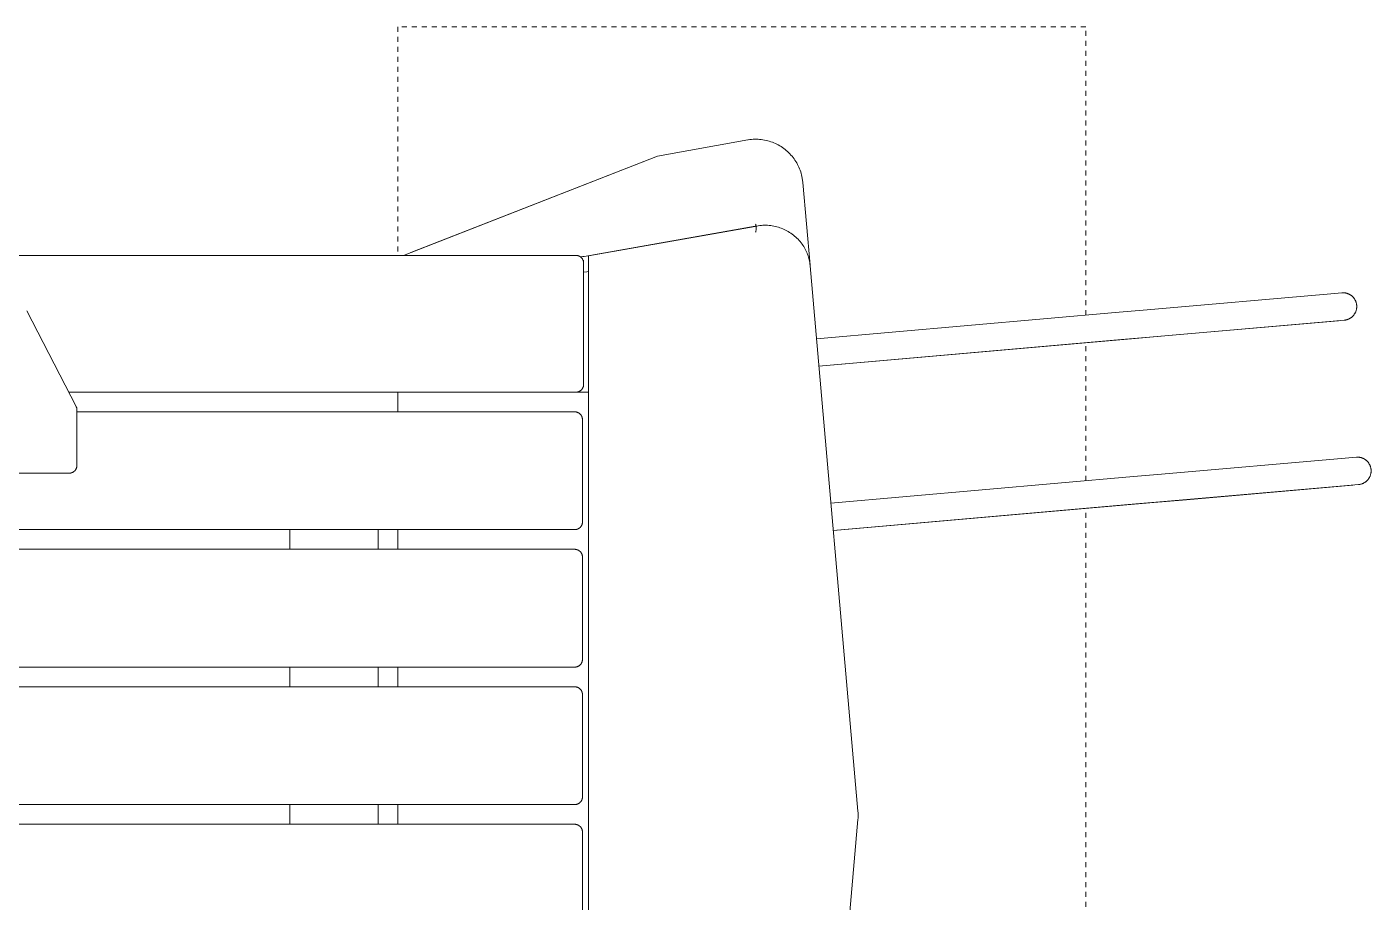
# Model space of a CAD drawing. Header units: inches. Extents: x -10 to 196, y -3 to 133.
# Drawn here: x 97.85 to 124.78, y 59.04 to 76.58 of the extents above; entities that cross this region are included whole.
import ezdxf

# ---------------------------------------------------------------- set-up
doc = ezdxf.new("R2010")
doc.units = ezdxf.units.IN
doc.linetypes.add('HIDDEN', pattern=[1.905, 1.27, -0.635])
doc.layers.add('ZANO_R', color=7, linetype='Continuous', lineweight=0)
doc.layers.add('ZANO_R_przerywana', color=250, linetype='HIDDEN', lineweight=0)

msp = doc.modelspace()

# ---------------------------------------------------------------- linework, layer by layer
at = {"layer": 'ZANO_R'}
for p, q in [((112.2917, 74.31571), (110.48649, 73.99176)), ((112.2917, 74.31571), (110.48649, 73.99176)), ((112.30378, 74.3177), (112.2917, 74.31571)), ((112.30378, 74.3177), (112.2917, 74.31571)), ((112.33612, 74.32225), (112.30378, 74.3177)), ((112.33612, 74.32225), (112.30378, 74.3177)), ((112.36859, 74.32568), (112.33612, 74.32225)), ((112.36859, 74.32568), (112.33612, 74.32225)), ((112.40117, 74.32799), (112.36859, 74.32568)), ((112.40117, 74.32799), (112.36859, 74.32568)), ((112.43381, 74.32918), (112.40117, 74.32799)), ((112.43381, 74.32918), (112.40117, 74.32799)), ((112.46646, 74.32925), (112.43381, 74.32918)), ((112.46646, 74.32925), (112.43381, 74.32918)), ((112.49911, 74.3282), (112.46646, 74.32925)), ((112.49911, 74.3282), (112.46646, 74.32925)), ((112.53169, 74.32602), (112.49911, 74.3282)), ((112.53169, 74.32602), (112.49911, 74.3282)), ((112.56418, 74.32272), (112.53169, 74.32602)), ((112.56418, 74.32272), (112.53169, 74.32602)), ((112.59654, 74.31831), (112.56418, 74.32272)), ((112.59654, 74.31831), (112.56418, 74.32272)), ((112.62873, 74.31278), (112.59654, 74.31831)), ((112.62873, 74.31278), (112.59654, 74.31831)), ((112.66071, 74.30616), (112.62873, 74.31278)), ((112.66071, 74.30616), (112.62873, 74.31278)), ((112.69244, 74.29843), (112.66071, 74.30616)), ((112.69244, 74.29843), (112.66071, 74.30616)), ((112.72389, 74.28962), (112.69244, 74.29843)), ((112.72389, 74.28962), (112.69244, 74.29843)), ((112.75501, 74.27973), (112.72389, 74.28962)), ((112.75501, 74.27973), (112.72389, 74.28962)), ((112.78578, 74.26878), (112.75501, 74.27973)), ((112.78578, 74.26878), (112.75501, 74.27973)), ((112.81615, 74.25677), (112.78578, 74.26878)), ((112.81615, 74.25677), (112.78578, 74.26878)), ((112.84609, 74.24373), (112.81615, 74.25677)), ((112.84609, 74.24373), (112.81615, 74.25677)), ((112.87557, 74.22967), (112.84609, 74.24373)), ((112.87557, 74.22967), (112.84609, 74.24373)), ((112.90454, 74.21459), (112.87557, 74.22967)), ((112.90454, 74.21459), (112.87557, 74.22967)), ((112.93298, 74.19854), (112.90454, 74.21459)), ((112.93298, 74.19854), (112.90454, 74.21459)), ((112.96085, 74.18151), (112.93298, 74.19854)), ((112.96085, 74.18151), (112.93298, 74.19854)), ((112.98811, 74.16353), (112.96085, 74.18151)), ((112.98811, 74.16353), (112.96085, 74.18151)), ((113.01474, 74.14463), (112.98811, 74.16353)), ((113.01474, 74.14463), (112.98811, 74.16353)), ((113.04071, 74.12482), (113.01474, 74.14463)), ((113.04071, 74.12482), (113.01474, 74.14463)), ((113.06598, 74.10413), (113.04071, 74.12482)), ((113.06598, 74.10413), (113.04071, 74.12482)), ((113.09052, 74.08258), (113.06598, 74.10413)), ((113.09052, 74.08258), (113.06598, 74.10413)), ((113.1143, 74.06021), (113.09052, 74.08258)), ((113.1143, 74.06021), (113.09052, 74.08258)), ((110.48649, 73.99176), (105.39282, 72.00209)), ((110.48649, 73.99176), (105.54402, 72.06115)), ((113.13731, 74.03702), (113.1143, 74.06021)), ((113.13731, 74.03702), (113.1143, 74.06021)), ((113.1595, 74.01306), (113.13731, 74.03702)), ((113.1595, 74.01306), (113.13731, 74.03702)), ((113.18085, 73.98835), (113.1595, 74.01306)), ((113.18085, 73.98835), (113.1595, 74.01306)), ((113.20134, 73.96292), (113.18085, 73.98835)), ((113.20134, 73.96292), (113.18085, 73.98835)), ((113.22094, 73.9368), (113.20134, 73.96292)), ((113.22094, 73.9368), (113.20134, 73.96292)), ((113.23964, 73.91002), (113.22094, 73.9368)), ((113.23964, 73.91002), (113.22094, 73.9368)), ((113.2574, 73.88261), (113.23964, 73.91002)), ((113.2574, 73.88261), (113.23964, 73.91002)), ((113.27421, 73.85461), (113.2574, 73.88261)), ((113.27421, 73.85461), (113.2574, 73.88261)), ((113.29004, 73.82605), (113.27421, 73.85461)), ((113.29004, 73.82605), (113.27421, 73.85461)), ((113.30488, 73.79696), (113.29004, 73.82605)), ((113.30488, 73.79696), (113.29004, 73.82605)), ((113.31872, 73.76737), (113.30488, 73.79696)), ((113.31872, 73.76737), (113.30488, 73.79696)), ((113.33152, 73.73733), (113.31872, 73.76737)), ((113.33152, 73.73733), (113.31872, 73.76737)), ((113.34329, 73.70687), (113.33152, 73.73733)), ((113.34329, 73.70687), (113.33152, 73.73733)), ((113.354, 73.67601), (113.34329, 73.70687)), ((113.354, 73.67601), (113.34329, 73.70687)), ((113.36364, 73.64481), (113.354, 73.67601)), ((113.36364, 73.64481), (113.354, 73.67601)), ((113.37221, 73.6133), (113.36364, 73.64481)), ((113.37221, 73.6133), (113.36364, 73.64481)), ((113.37968, 73.5815), (113.37221, 73.6133)), ((113.37968, 73.5815), (113.37221, 73.6133)), ((113.38606, 73.54947), (113.37968, 73.5815)), ((113.38606, 73.54947), (113.37968, 73.5815)), ((113.38606, 73.54947), (113.39738, 73.46457)), ((113.38606, 73.54947), (113.39738, 73.46457)), ((113.54257, 71.8051), (113.39738, 73.46457)), ((113.54257, 71.8051), (113.39738, 73.46457)), ((109.01422, 71.9808), (112.44321, 72.5839)), ((112.44321, 72.5839), (109.01422, 71.9808)), ((112.44325, 72.58351), (109.09963, 71.99245)), ((112.44325, 72.58351), (109.09963, 71.99245)), ((112.44321, 72.5839), (112.4738, 72.59011)), ((112.44321, 72.5839), (112.4738, 72.59011)), ((112.45052, 72.62622), (112.45312, 72.61706)), ((112.45312, 72.47593), (112.45052, 72.46678)), ((112.45312, 72.61706), (112.45539, 72.60782)), ((112.45539, 72.48517), (112.45312, 72.47593)), ((112.45539, 72.60782), (112.45735, 72.59851)), ((112.45735, 72.49448), (112.45539, 72.48517)), ((112.45735, 72.59851), (112.45898, 72.58914)), ((112.45898, 72.50385), (112.45735, 72.49448)), ((112.45898, 72.58914), (112.46029, 72.57972)), ((112.46029, 72.51327), (112.45898, 72.50385)), ((112.46029, 72.57972), (112.46128, 72.57025)), ((112.46128, 72.52274), (112.46029, 72.51327)), ((112.46128, 72.57025), (112.46193, 72.56076)), ((112.46193, 72.53223), (112.46128, 72.52274)), ((112.46193, 72.56076), (112.46226, 72.55125)), ((112.46226, 72.54174), (112.46193, 72.53223)), ((112.46226, 72.55125), (112.46226, 72.54174)), ((112.4738, 72.59011), (112.50457, 72.59528)), ((112.4738, 72.59011), (112.50457, 72.59528)), ((112.50457, 72.59528), (112.53551, 72.59939)), ((112.50457, 72.59528), (112.53551, 72.59939)), ((112.53551, 72.59939), (112.56656, 72.60245)), ((112.53551, 72.59939), (112.56656, 72.60245)), ((112.56656, 72.60245), (112.5977, 72.60445)), ((112.56656, 72.60245), (112.5977, 72.60445)), ((112.5977, 72.60445), (112.6289, 72.60538)), ((112.5977, 72.60445), (112.6289, 72.60538)), ((112.6289, 72.60538), (112.6601, 72.60525)), ((112.6289, 72.60538), (112.6601, 72.60525)), ((112.6601, 72.60525), (112.69129, 72.60406)), ((112.6601, 72.60525), (112.69129, 72.60406)), ((112.69129, 72.60406), (112.72241, 72.60181)), ((112.69129, 72.60406), (112.72241, 72.60181)), ((112.72241, 72.60181), (112.75344, 72.59849)), ((112.72241, 72.60181), (112.75344, 72.59849)), ((112.75344, 72.59849), (112.78434, 72.59412)), ((112.75344, 72.59849), (112.78434, 72.59412)), ((112.78434, 72.59412), (112.81507, 72.5887)), ((112.78434, 72.59412), (112.81507, 72.5887)), ((112.81507, 72.5887), (112.8456, 72.58224)), ((112.81507, 72.5887), (112.8456, 72.58224)), ((112.8456, 72.58224), (112.8759, 72.57474)), ((112.8456, 72.58224), (112.8759, 72.57474)), ((112.8759, 72.57474), (112.90591, 72.56621)), ((112.8759, 72.57474), (112.90591, 72.56621)), ((112.90591, 72.56621), (112.93562, 72.55666)), ((112.90591, 72.56621), (112.93562, 72.55666)), ((112.93562, 72.55666), (112.96499, 72.54611)), ((112.93562, 72.55666), (112.96499, 72.54611)), ((112.96499, 72.54611), (112.99398, 72.53456)), ((112.96499, 72.54611), (112.99398, 72.53456)), ((112.99398, 72.53456), (113.02256, 72.52203)), ((112.99398, 72.53456), (113.02256, 72.52203)), ((113.02256, 72.52203), (113.0507, 72.50853)), ((113.02256, 72.52203), (113.0507, 72.50853)), ((113.0507, 72.50853), (113.07836, 72.49408)), ((113.0507, 72.50853), (113.07836, 72.49408)), ((113.07836, 72.49408), (113.10551, 72.4787)), ((113.07836, 72.49408), (113.10551, 72.4787)), ((113.10551, 72.4787), (113.13212, 72.4624)), ((113.10551, 72.4787), (113.13212, 72.4624)), ((113.13212, 72.4624), (113.15817, 72.4452)), ((113.13212, 72.4624), (113.15817, 72.4452)), ((113.15817, 72.4452), (113.18361, 72.42713)), ((113.15817, 72.4452), (113.18361, 72.42713)), ((113.18361, 72.42713), (113.20841, 72.4082)), ((113.18361, 72.42713), (113.20841, 72.4082)), ((113.20841, 72.4082), (113.23256, 72.38843)), ((113.20841, 72.4082), (113.23256, 72.38843)), ((113.23256, 72.38843), (113.25603, 72.36786)), ((113.23256, 72.38843), (113.25603, 72.36786)), ((113.25603, 72.36786), (113.27877, 72.34649)), ((113.25603, 72.36786), (113.27877, 72.34649)), ((113.27877, 72.34649), (113.30078, 72.32437)), ((113.27877, 72.34649), (113.30078, 72.32437)), ((113.30078, 72.32437), (113.32202, 72.3015)), ((113.30078, 72.32437), (113.32202, 72.3015)), ((113.32202, 72.3015), (113.34246, 72.27793)), ((113.32202, 72.3015), (113.34246, 72.27793)), ((113.34246, 72.27793), (113.3621, 72.25367)), ((113.34246, 72.27793), (113.3621, 72.25367)), ((113.3621, 72.25367), (113.38089, 72.22876)), ((113.3621, 72.25367), (113.38089, 72.22876)), ((113.38089, 72.22876), (113.39882, 72.20322)), ((113.38089, 72.22876), (113.39882, 72.20322)), ((113.39882, 72.20322), (113.41588, 72.17708)), ((113.39882, 72.20322), (113.41588, 72.17708)), ((10.78289, 72.00209), (108.84714, 72.00209)), ((108.85251, 72.002), (108.84714, 72.00209)), ((108.85788, 72.00172), (108.85251, 72.002)), ((108.86324, 72.00126), (108.85788, 72.00172)), ((108.86858, 72.00062), (108.86324, 72.00126)), ((108.87389, 71.9998), (108.86858, 72.00062)), ((108.87918, 71.99879), (108.87389, 71.9998)), ((108.88442, 71.99761), (108.87918, 71.99879)), ((108.88963, 71.99625), (108.88442, 71.99761)), ((108.89478, 71.99471), (108.88963, 71.99625)), ((108.89988, 71.99299), (108.89478, 71.99471)), ((108.90491, 71.99111), (108.89988, 71.99299)), ((108.90988, 71.98905), (108.90491, 71.99111)), ((108.91477, 71.98682), (108.90988, 71.98905)), ((108.91959, 71.98443), (108.91477, 71.98682)), ((108.92432, 71.98187), (108.91959, 71.98443)), ((108.92896, 71.97916), (108.92432, 71.98187)), ((108.93351, 71.97629), (108.92896, 71.97916)), ((108.93796, 71.97326), (108.93351, 71.97629)), ((108.93554, 71.97494), (109.01422, 71.9808)), ((108.9423, 71.97009), (108.93796, 71.97326)), ((108.94653, 71.96676), (108.9423, 71.97009)), ((108.95064, 71.9633), (108.94653, 71.96676)), ((108.95463, 71.9597), (108.95064, 71.9633)), ((108.9585, 71.95596), (108.95463, 71.9597)), ((108.96223, 71.95209), (108.9585, 71.95596)), ((108.96584, 71.9481), (108.96223, 71.95209)), ((108.9693, 71.94399), (108.96584, 71.9481)), ((108.97262, 71.93976), (108.9693, 71.94399)), ((108.9758, 71.93542), (108.97262, 71.93976)), ((108.97883, 71.93097), (108.9758, 71.93542)), ((108.9817, 71.92643), (108.97883, 71.93097)), ((108.98441, 71.92178), (108.9817, 71.92643)), ((108.98697, 71.91705), (108.98441, 71.92178)), ((108.98561, 71.97867), (109.01422, 71.9808)), ((108.98936, 71.91224), (108.98697, 71.91705)), ((109.09963, 60.79384), (109.09963, 71.99245)), ((109.09963, 63.26155), (109.09963, 71.99245)), ((113.41588, 72.17708), (113.43203, 72.15038)), ((113.41588, 72.17708), (113.43203, 72.15038)), ((113.43203, 72.15038), (113.44572, 72.12539)), ((113.43203, 72.15038), (113.44572, 72.12539)), ((113.44572, 72.12539), (113.4586, 72.09996)), ((113.44572, 72.12539), (113.4586, 72.09996)), ((113.4586, 72.09996), (113.47065, 72.07414)), ((113.4586, 72.09996), (113.47065, 72.07414)), ((113.47065, 72.07414), (113.48185, 72.04793)), ((113.47065, 72.07414), (113.48185, 72.04793)), ((113.48185, 72.04793), (113.49219, 72.02138)), ((113.48185, 72.04793), (113.49219, 72.02138)), ((113.49219, 72.02138), (113.50167, 71.9945)), ((113.49219, 72.02138), (113.50167, 71.9945)), ((113.50167, 71.9945), (113.51027, 71.96733)), ((113.50167, 71.9945), (113.51027, 71.96733)), ((113.51027, 71.96733), (113.51798, 71.93989)), ((113.51027, 71.96733), (113.51798, 71.93989)), ((113.51798, 71.93989), (113.5248, 71.91222)), ((113.51798, 71.93989), (113.5248, 71.91222)), ((108.99159, 71.90734), (108.98936, 71.91224)), ((108.99364, 71.90237), (108.99159, 71.90734)), ((108.99553, 71.89734), (108.99364, 71.90237)), ((108.99725, 71.89224), (108.99553, 71.89734)), ((108.99878, 71.88709), (108.99725, 71.89224)), ((109.00015, 71.88189), (108.99878, 71.88709)), ((109.00133, 71.87664), (109.00015, 71.88189)), ((109.00234, 71.87136), (109.00133, 71.87664)), ((109.00316, 71.86604), (109.00234, 71.87136)), ((109.0038, 71.8607), (109.00316, 71.86604)), ((109.00426, 71.85534), (109.0038, 71.8607)), ((109.00453, 71.84997), (109.00426, 71.85534)), ((109.00463, 71.8446), (109.00453, 71.84997)), ((109.00463, 71.90366), (109.00463, 69.47545)), ((109.00463, 71.8446), (109.00463, 69.41639)), ((109.06878, 71.67216), (109.00463, 71.66738)), ((109.06878, 71.67216), (109.00463, 71.66738)), ((109.09963, 71.67759), (109.06878, 71.67216)), ((109.09963, 71.67759), (109.06878, 71.67216)), ((113.5248, 71.91222), (113.53072, 71.88434)), ((113.5248, 71.91222), (113.53072, 71.88434)), ((113.53072, 71.88434), (113.53573, 71.85629)), ((113.53072, 71.88434), (113.53573, 71.85629)), ((113.53573, 71.85629), (113.53983, 71.82809)), ((113.53573, 71.85629), (113.53983, 71.82809)), ((113.53983, 71.82809), (113.54301, 71.79977)), ((113.53983, 71.82809), (113.54301, 71.79977)), ((114.50043, 60.85667), (113.54359, 71.79338)), ((114.50043, 60.85667), (113.54359, 71.79338)), ((120.29679, 70.91048), (123.97545, 71.23175)), ((123.97545, 71.23175), (124.19924, 71.25121)), ((124.19924, 71.25121), (124.20638, 71.25166)), ((124.20638, 71.25166), (124.21106, 71.25184)), ((124.21106, 71.25184), (124.21574, 71.25193)), ((124.21574, 71.25193), (124.22276, 71.25194)), ((124.22276, 71.25194), (124.23186, 71.25168)), ((124.23186, 71.25168), (124.24002, 71.2512)), ((124.24002, 71.2512), (124.24815, 71.25048)), ((124.24815, 71.25048), (124.25627, 71.24952)), ((124.25627, 71.24952), (124.26435, 71.24832)), ((124.26435, 71.24832), (124.27048, 71.24724)), ((124.27048, 71.24724), (124.27659, 71.24602)), ((124.27659, 71.24602), (124.28268, 71.24466)), ((124.28268, 71.24466), (124.28873, 71.24316)), ((124.28873, 71.24316), (124.29474, 71.24153)), ((124.29474, 71.24153), (124.30072, 71.23976)), ((124.30072, 71.23976), (124.30665, 71.23786)), ((124.30665, 71.23786), (124.31254, 71.23582)), ((124.31254, 71.23582), (124.31838, 71.23366)), ((124.31838, 71.23366), (124.32418, 71.23136)), ((124.32418, 71.23136), (124.32992, 71.22893)), ((124.32992, 71.22893), (124.3356, 71.22637)), ((124.3356, 71.22637), (124.34122, 71.22368)), ((124.34122, 71.22368), (124.34678, 71.22087)), ((124.34678, 71.22087), (124.35228, 71.21793)), ((124.35228, 71.21793), (124.35771, 71.21487)), ((124.35771, 71.21487), (124.36579, 71.21)), ((124.36579, 71.21), (124.37371, 71.20485)), ((124.37371, 71.20485), (124.38146, 71.19943)), ((124.38146, 71.19943), (124.38903, 71.19374)), ((124.38903, 71.19374), (124.3964, 71.18779)), ((124.3964, 71.18779), (124.40355, 71.1816)), ((124.40355, 71.1816), (124.41048, 71.17517)), ((124.41048, 71.17517), (124.41717, 71.16852)), ((124.41717, 71.16852), (124.42315, 71.16217)), ((124.42315, 71.16217), (124.42895, 71.15561)), ((124.42895, 71.15561), (124.43455, 71.14885)), ((124.43455, 71.14885), (124.43995, 71.1419)), ((124.43995, 71.1419), (124.44514, 71.13476)), ((124.44514, 71.13476), (124.4501, 71.12745)), ((124.4501, 71.12745), (124.45483, 71.11998)), ((124.45483, 71.11998), (124.45932, 71.11235)), ((124.45932, 71.11235), (124.46356, 71.10459)), ((97.84896, 70.88634), (98.83479, 68.97415)), ((113.67154, 70.33089), (119.73246, 70.86115)), ((119.73246, 70.86115), (120.29679, 70.91048)), ((124.46187, 70.84498), (124.45723, 70.83676)), ((124.46622, 70.85335), (124.46187, 70.84498)), ((124.46356, 71.10459), (124.46755, 71.09669)), ((124.47029, 70.86187), (124.46622, 70.85335)), ((124.46755, 71.09669), (124.47128, 71.08868)), ((124.47406, 70.87052), (124.47029, 70.86187)), ((124.47128, 71.08868), (124.47474, 71.08057)), ((124.47754, 70.87929), (124.47406, 70.87052)), ((124.47474, 71.08057), (124.47794, 71.07237)), ((124.48071, 70.88818), (124.47754, 70.87929)), ((124.47794, 71.07237), (124.48087, 71.06409)), ((124.48358, 70.89717), (124.48071, 70.88818)), ((124.48087, 71.06409), (124.48352, 71.05575)), ((124.48352, 71.05575), (124.4859, 71.04735)), ((124.48614, 70.90626), (124.48358, 70.89717)), ((124.4859, 71.04735), (124.4882, 71.03809)), ((124.48838, 70.91542), (124.48614, 70.90626)), ((124.4882, 71.03809), (124.49018, 71.02874)), ((124.49031, 70.92466), (124.48838, 70.91542)), ((124.49018, 71.02874), (124.49183, 71.01934)), ((124.49192, 70.93396), (124.49031, 70.92466)), ((124.49183, 71.01934), (124.49316, 71.00988)), ((124.49321, 70.94331), (124.49192, 70.93396)), ((124.49316, 71.00988), (124.49415, 71.00039)), ((124.49418, 70.9527), (124.49321, 70.94331)), ((124.49415, 71.00039), (124.49482, 70.99086)), ((124.49484, 70.96222), (124.49418, 70.9527)), ((124.49482, 70.99086), (124.49516, 70.98132)), ((124.49516, 70.97177), (124.49484, 70.96222)), ((124.49516, 70.98132), (124.49516, 70.97177)), ((124.0234, 70.68262), (120.34475, 70.36136)), ((124.13058, 70.69185), (120.79589, 70.39871)), ((124.24184, 70.70166), (124.0234, 70.68262)), ((124.23628, 70.70115), (124.23503, 70.70104)), ((124.23569, 70.70123), (124.23691, 70.7013)), ((124.25123, 70.70257), (124.24184, 70.70164)), ((124.26059, 70.70381), (124.25123, 70.70257)), ((124.26989, 70.70537), (124.26059, 70.70381)), ((124.27914, 70.70726), (124.26989, 70.70537)), ((124.28832, 70.70945), (124.27914, 70.70726)), ((124.29742, 70.71196), (124.28832, 70.70945)), ((124.30643, 70.71478), (124.29742, 70.71196)), ((124.31533, 70.71791), (124.30643, 70.71478)), ((124.32412, 70.72134), (124.31533, 70.71791)), ((124.33279, 70.72507), (124.32412, 70.72134)), ((124.34133, 70.72909), (124.33279, 70.72507)), ((124.34972, 70.73341), (124.34133, 70.72909)), ((124.35796, 70.73801), (124.34972, 70.73341)), ((124.36604, 70.74288), (124.35796, 70.73801)), ((124.37395, 70.74803), (124.36604, 70.74288)), ((124.38168, 70.75345), (124.37395, 70.74803)), ((124.38922, 70.75913), (124.38168, 70.75345)), ((124.39655, 70.76507), (124.38922, 70.75913)), ((124.40368, 70.77125), (124.39655, 70.76507)), ((124.4106, 70.77768), (124.40368, 70.77125)), ((124.41729, 70.78433), (124.4106, 70.77768)), ((124.42375, 70.79121), (124.41729, 70.78433)), ((124.42997, 70.79831), (124.42375, 70.79121)), ((124.43594, 70.80562), (124.42997, 70.79831)), ((124.44166, 70.81313), (124.43594, 70.80562)), ((124.44712, 70.82082), (124.44166, 70.81313)), ((124.45231, 70.82871), (124.44712, 70.82082)), ((124.45723, 70.83676), (124.45231, 70.82871)), ((119.7805, 70.31203), (113.71959, 69.78177)), ((120.05864, 70.33413), (113.71978, 69.77955)), ((120.34475, 70.36136), (119.7805, 70.31203)), ((120.79589, 70.39871), (120.05864, 70.33413)), ((98.68798, 69.2589), (108.84714, 69.2589)), ((105.28364, 69.2589), (105.28364, 68.86518)), ((108.84714, 69.2589), (108.85251, 69.25899)), ((109.09963, 69.2589), (108.84714, 69.2589)), ((108.85251, 69.25899), (108.85788, 69.25927)), ((108.85788, 69.25927), (108.86324, 69.25973)), ((108.86324, 69.25973), (108.86858, 69.26037)), ((108.86858, 69.26037), (108.87389, 69.26119)), ((108.87389, 69.26119), (108.87918, 69.2622)), ((108.87918, 69.2622), (108.88442, 69.26338)), ((108.88442, 69.26338), (108.88963, 69.26474)), ((108.88963, 69.26474), (108.89478, 69.26628)), ((108.89478, 69.26628), (108.89988, 69.268)), ((108.89988, 69.268), (108.90491, 69.26988)), ((108.90491, 69.26988), (108.90988, 69.27194)), ((108.90988, 69.27194), (108.91477, 69.27417)), ((108.91477, 69.27417), (108.91959, 69.27656)), ((108.91959, 69.27656), (108.92432, 69.27911)), ((108.92432, 69.27911), (108.92896, 69.28183)), ((108.92896, 69.28183), (108.93351, 69.2847)), ((108.93351, 69.2847), (108.93796, 69.28773)), ((108.93796, 69.28773), (108.9423, 69.2909)), ((108.9423, 69.2909), (108.94653, 69.29423)), ((108.94653, 69.29423), (108.95064, 69.29769)), ((108.95064, 69.29769), (108.95463, 69.30129)), ((108.95463, 69.30129), (108.9585, 69.30503)), ((108.9585, 69.30503), (108.96223, 69.3089)), ((108.96223, 69.3089), (108.96584, 69.31289)), ((108.96584, 69.31289), (108.9693, 69.317)), ((108.9693, 69.317), (108.97262, 69.32123)), ((108.97262, 69.32123), (108.9758, 69.32557)), ((108.9758, 69.32557), (108.97883, 69.33002)), ((108.97883, 69.33002), (108.9817, 69.33456)), ((108.9817, 69.33456), (108.98441, 69.3392)), ((108.98441, 69.3392), (108.98697, 69.34394)), ((108.98697, 69.34394), (108.98936, 69.34875)), ((108.98936, 69.34875), (108.99159, 69.35365)), ((108.99159, 69.35365), (108.99364, 69.35862)), ((108.99364, 69.35862), (108.99553, 69.36365)), ((108.99553, 69.36365), (108.99725, 69.36875)), ((108.99725, 69.36875), (108.99878, 69.3739)), ((108.99878, 69.3739), (109.00015, 69.3791)), ((109.00015, 69.3791), (109.00133, 69.38435)), ((109.00133, 69.38435), (109.00234, 69.38963)), ((109.00234, 69.38963), (109.00316, 69.39495)), ((109.00316, 69.39495), (109.0038, 69.40029)), ((109.0038, 69.40029), (109.00426, 69.40564)), ((109.00426, 69.40564), (109.00453, 69.41101)), ((109.00453, 69.41101), (109.00463, 69.41639)), ((98.83479, 68.97415), (98.83716, 68.96935)), ((98.83716, 68.96935), (98.83937, 68.96447)), ((98.83937, 68.96447), (98.84141, 68.95952)), ((98.84141, 68.95952), (98.84328, 68.9545)), ((98.84328, 68.9545), (98.84498, 68.94943)), ((98.84498, 68.94943), (98.8465, 68.94429)), ((98.8465, 68.94429), (98.84786, 68.93911)), ((98.84786, 68.93911), (98.84903, 68.93389)), ((98.84903, 68.93389), (98.85002, 68.92863)), ((98.85002, 68.92863), (98.85084, 68.92334)), ((98.85084, 68.92334), (98.85148, 68.91802)), ((98.85148, 68.91802), (98.85193, 68.91268)), ((98.85193, 68.91268), (98.8522, 68.90734)), ((98.8522, 68.90734), (98.85229, 68.90198)), ((98.85229, 67.79204), (98.85229, 68.90198)), ((108.82402, 68.86518), (98.85229, 68.86518)), ((108.82402, 68.86518), (108.8294, 68.86509)), ((108.8294, 68.86509), (108.83477, 68.86481)), ((108.83477, 68.86481), (108.84012, 68.86435)), ((108.84012, 68.86435), (108.84546, 68.86371)), ((108.84546, 68.86371), (108.85078, 68.86289)), ((108.85078, 68.86289), (108.85606, 68.86188)), ((108.85606, 68.86188), (108.86131, 68.8607)), ((108.86131, 68.8607), (108.86651, 68.85934)), ((108.86651, 68.85934), (108.87166, 68.8578)), ((108.87166, 68.8578), (108.87676, 68.85608)), ((108.87676, 68.85608), (108.8818, 68.8542)), ((108.8818, 68.8542), (108.88676, 68.85214)), ((108.88676, 68.85214), (108.89166, 68.84991)), ((108.89166, 68.84991), (108.89647, 68.84752)), ((108.89647, 68.84752), (108.90121, 68.84497)), ((108.90121, 68.84497), (108.90585, 68.84225)), ((108.90585, 68.84225), (108.91039, 68.83938)), ((108.91039, 68.83938), (108.91484, 68.83635)), ((108.91484, 68.83635), (108.91918, 68.83318)), ((108.91918, 68.83318), (108.92341, 68.82986)), ((108.92341, 68.82986), (108.92752, 68.82639)), ((108.92752, 68.82639), (108.93151, 68.82279)), ((108.93151, 68.82279), (108.93538, 68.81905)), ((108.93538, 68.81905), (108.93912, 68.81518)), ((108.93912, 68.81518), (108.94272, 68.81119)), ((108.94272, 68.81119), (108.94619, 68.80708)), ((108.94619, 68.80708), (108.94951, 68.80285)), ((108.94951, 68.80285), (108.95268, 68.79851)), ((108.95268, 68.79851), (108.95571, 68.79406)), ((108.95571, 68.79406), (108.95858, 68.78952)), ((108.95858, 68.78952), (108.9613, 68.78488)), ((108.9613, 68.78488), (108.96385, 68.78014)), ((108.96385, 68.78014), (108.96624, 68.77533)), ((108.96624, 68.77533), (108.96847, 68.77043)), ((108.96847, 68.77043), (108.97053, 68.76546)), ((108.97053, 68.76546), (108.97242, 68.76043)), ((108.97242, 68.76043), (108.97413, 68.75533)), ((108.97413, 68.75533), (108.97567, 68.75018)), ((108.97567, 68.75018), (108.97703, 68.74498)), ((108.97703, 68.74498), (108.97821, 68.73973)), ((108.97821, 68.73973), (108.97922, 68.73445)), ((108.97922, 68.73445), (108.98004, 68.72913)), ((108.98004, 68.72913), (108.98068, 68.72379)), ((108.98068, 68.72379), (108.98114, 68.71844)), ((108.98114, 68.71844), (108.98142, 68.71307)), ((108.98142, 68.71307), (108.98151, 68.70769)), ((108.98151, 66.66033), (108.98151, 68.70769)), ((120.58504, 67.61579), (124.2637, 67.93705)), ((124.2637, 67.93705), (124.48748, 67.95651)), ((124.48748, 67.95651), (124.49463, 67.95697)), ((124.49463, 67.95697), (124.49931, 67.95715)), ((124.49931, 67.95715), (124.50399, 67.95724)), ((124.50399, 67.95724), (124.51101, 67.95724)), ((124.51101, 67.95724), (124.52011, 67.95698)), ((124.52011, 67.95698), (124.52827, 67.9565)), ((124.52827, 67.9565), (124.5364, 67.95578)), ((124.5364, 67.95578), (124.54451, 67.95482)), ((124.54451, 67.95482), (124.55259, 67.95362)), ((124.55259, 67.95362), (124.55873, 67.95254)), ((124.55873, 67.95254), (124.56484, 67.95132)), ((124.56484, 67.95132), (124.57092, 67.94996)), ((124.57092, 67.94996), (124.57697, 67.94847)), ((124.57697, 67.94847), (124.58299, 67.94684)), ((124.58299, 67.94684), (124.58896, 67.94507)), ((124.58896, 67.94507), (124.5949, 67.94317)), ((124.5949, 67.94317), (124.60079, 67.94113)), ((124.60079, 67.94113), (124.60663, 67.93896)), ((124.60663, 67.93896), (124.61243, 67.93666)), ((124.61243, 67.93666), (124.61816, 67.93423)), ((124.61816, 67.93423), (124.62385, 67.93167)), ((124.62385, 67.93167), (124.62947, 67.92899)), ((124.62947, 67.92899), (124.63503, 67.92618)), ((124.63503, 67.92618), (124.64053, 67.92324)), ((124.64053, 67.92324), (124.64595, 67.92017)), ((124.64595, 67.92017), (124.65404, 67.91531)), ((124.65404, 67.91531), (124.66196, 67.91016)), ((124.66196, 67.91016), (124.66971, 67.90473)), ((124.66971, 67.90473), (124.67728, 67.89904)), ((124.67728, 67.89904), (124.68464, 67.8931)), ((124.68464, 67.8931), (124.6918, 67.8869)), ((124.6918, 67.8869), (124.69872, 67.88048)), ((124.69872, 67.88048), (124.70542, 67.87383)), ((98.69481, 67.63455), (20.91601, 67.63455)), ((98.70018, 67.63465), (98.69481, 67.63455)), ((98.70555, 67.63492), (98.70018, 67.63465)), ((98.71091, 67.63538), (98.70555, 67.63492)), ((98.71625, 67.63602), (98.71091, 67.63538)), ((98.72156, 67.63684), (98.71625, 67.63602)), ((98.72685, 67.63785), (98.72156, 67.63684)), ((98.73209, 67.63903), (98.72685, 67.63785)), ((98.7373, 67.64039), (98.73209, 67.63903)), ((98.74245, 67.64193), (98.7373, 67.64039)), ((98.74755, 67.64365), (98.74245, 67.64193)), ((98.75258, 67.64554), (98.74755, 67.64365)), ((98.75755, 67.64759), (98.75258, 67.64554)), ((98.76244, 67.64982), (98.75755, 67.64759)), ((98.76726, 67.65221), (98.76244, 67.64982)), ((98.77199, 67.65477), (98.76726, 67.65221)), ((98.77663, 67.65748), (98.77199, 67.65477)), ((98.78118, 67.66035), (98.77663, 67.65748)), ((98.78563, 67.66338), (98.78118, 67.66035)), ((98.78997, 67.66656), (98.78563, 67.66338)), ((98.79419, 67.66988), (98.78997, 67.66656)), ((98.79831, 67.67334), (98.79419, 67.66988)), ((98.8023, 67.67695), (98.79831, 67.67334)), ((98.80617, 67.68068), (98.8023, 67.67695)), ((98.8099, 67.68455), (98.80617, 67.68068)), ((98.81351, 67.68854), (98.8099, 67.68455)), ((98.81697, 67.69265), (98.81351, 67.68854)), ((98.82029, 67.69688), (98.81697, 67.69265)), ((98.82347, 67.70122), (98.82029, 67.69688)), ((98.8265, 67.70567), (98.82347, 67.70122)), ((98.82937, 67.71022), (98.8265, 67.70567)), ((98.83208, 67.71486), (98.82937, 67.71022)), ((98.83464, 67.71959), (98.83208, 67.71486)), ((98.83703, 67.72441), (98.83464, 67.71959)), ((98.83926, 67.7293), (98.83703, 67.72441)), ((98.84131, 67.73427), (98.83926, 67.7293)), ((98.8432, 67.7393), (98.84131, 67.73427)), ((98.84492, 67.7444), (98.8432, 67.7393)), ((98.84645, 67.74955), (98.84492, 67.7444)), ((98.84782, 67.75476), (98.84645, 67.74955)), ((98.849, 67.76), (98.84782, 67.75476)), ((98.85, 67.76529), (98.849, 67.76)), ((98.85083, 67.7706), (98.85, 67.76529)), ((98.85147, 67.77594), (98.85083, 67.7706)), ((98.85193, 67.7813), (98.85147, 67.77594)), ((98.8522, 67.78667), (98.85193, 67.7813)), ((98.85229, 67.79204), (98.8522, 67.78667)), ((120.02071, 67.56645), (120.58504, 67.61579)), ((124.70542, 67.87383), (124.7114, 67.86748)), ((124.7114, 67.86748), (124.7172, 67.86092)), ((124.7172, 67.86092), (124.7228, 67.85416)), ((124.7228, 67.85416), (124.7282, 67.84721)), ((124.7282, 67.84721), (124.73339, 67.84007)), ((124.73339, 67.84007), (124.73835, 67.83276)), ((124.73835, 67.83276), (124.74308, 67.82528)), ((124.74308, 67.82528), (124.74757, 67.81766)), ((124.74757, 67.81766), (124.75181, 67.80989)), ((124.75181, 67.80989), (124.7558, 67.802)), ((124.7558, 67.802), (124.75953, 67.79399)), ((124.75953, 67.79399), (124.76299, 67.78588)), ((124.76299, 67.78588), (124.76619, 67.77767)), ((124.76619, 67.77767), (124.76912, 67.76939)), ((124.76912, 67.76939), (124.77177, 67.76105)), ((124.77177, 67.76105), (124.77415, 67.75266)), ((124.77438, 67.61156), (124.77183, 67.60248)), ((124.77415, 67.75266), (124.77645, 67.74339)), ((124.77663, 67.62073), (124.77438, 67.61156)), ((124.77645, 67.74339), (124.77843, 67.73405)), ((124.77856, 67.62997), (124.77663, 67.62073)), ((124.77843, 67.73405), (124.78008, 67.72464)), ((124.78017, 67.63927), (124.77856, 67.62997)), ((124.78008, 67.72464), (124.78141, 67.71519)), ((124.78146, 67.64862), (124.78017, 67.63927)), ((124.78141, 67.71519), (124.7824, 67.70569)), ((124.78243, 67.658), (124.78146, 67.64862)), ((124.7824, 67.70569), (124.78307, 67.69616)), ((124.78309, 67.66753), (124.78243, 67.658)), ((124.78307, 67.69616), (124.78341, 67.68662)), ((124.78341, 67.67707), (124.78309, 67.66753)), ((124.78341, 67.68662), (124.78341, 67.67707)), ((113.95979, 67.03619), (120.02071, 67.56645)), ((124.31165, 67.38793), (120.633, 67.06667)), ((124.41883, 67.39715), (121.08414, 67.10402)), ((124.53009, 67.40696), (124.31165, 67.38793)), ((124.52453, 67.40645), (124.52328, 67.40634)), ((124.52394, 67.40654), (124.52515, 67.40661)), ((124.53948, 67.40787), (124.53009, 67.40695)), ((124.54884, 67.40912), (124.53948, 67.40787)), ((124.55814, 67.41068), (124.54884, 67.40912)), ((124.56739, 67.41256), (124.55814, 67.41068)), ((124.57657, 67.41476), (124.56739, 67.41256)), ((124.58567, 67.41727), (124.57657, 67.41476)), ((124.59467, 67.42009), (124.58567, 67.41727)), ((124.60358, 67.42322), (124.59467, 67.42009)), ((124.61237, 67.42665), (124.60358, 67.42322)), ((124.62104, 67.43038), (124.61237, 67.42665)), ((124.62958, 67.4344), (124.62104, 67.43038)), ((124.63797, 67.43871), (124.62958, 67.4344)), ((124.64621, 67.44331), (124.63797, 67.43871)), ((124.65429, 67.44819), (124.64621, 67.44331)), ((124.6622, 67.45334), (124.65429, 67.44819)), ((124.66993, 67.45876), (124.6622, 67.45334)), ((124.67746, 67.46444), (124.66993, 67.45876)), ((124.6848, 67.47037), (124.67746, 67.46444)), ((124.69193, 67.47656), (124.6848, 67.47037)), ((124.69885, 67.48298), (124.69193, 67.47656)), ((124.70554, 67.48964), (124.69885, 67.48298)), ((124.712, 67.49652), (124.70554, 67.48964)), ((124.71821, 67.50362), (124.712, 67.49652)), ((124.72419, 67.51092), (124.71821, 67.50362)), ((124.72991, 67.51843), (124.72419, 67.51092)), ((124.73536, 67.52613), (124.72991, 67.51843)), ((124.74056, 67.53401), (124.73536, 67.52613)), ((124.74548, 67.54207), (124.74056, 67.53401)), ((124.75012, 67.55028), (124.74548, 67.54207)), ((124.75447, 67.55866), (124.75012, 67.55028)), ((124.75854, 67.56717), (124.75447, 67.55866)), ((124.76231, 67.57582), (124.75854, 67.56717)), ((124.76579, 67.5846), (124.76231, 67.57582)), ((124.76896, 67.59349), (124.76579, 67.5846)), ((124.77183, 67.60248), (124.76896, 67.59349)), ((121.08414, 67.10402), (120.34689, 67.03944)), ((120.06875, 67.01734), (114.00783, 66.48708)), ((120.34689, 67.03944), (114.00803, 66.48486)), ((120.633, 67.06667), (120.06875, 67.01734)), ((108.90585, 66.52576), (108.91039, 66.52864)), ((108.91039, 66.52864), (108.91484, 66.53166)), ((108.91484, 66.53166), (108.91918, 66.53484)), ((108.91918, 66.53484), (108.92341, 66.53816)), ((108.92341, 66.53816), (108.92752, 66.54162)), ((108.92752, 66.54162), (108.93151, 66.54523)), ((108.93151, 66.54523), (108.93538, 66.54896)), ((108.93538, 66.54896), (108.93912, 66.55283)), ((108.93912, 66.55283), (108.94272, 66.55682)), ((108.94272, 66.55682), (108.94619, 66.56094)), ((108.94619, 66.56094), (108.94951, 66.56516)), ((108.94951, 66.56516), (108.95268, 66.5695)), ((108.95268, 66.5695), (108.95571, 66.57395)), ((108.95571, 66.57395), (108.95858, 66.5785)), ((108.95858, 66.5785), (108.9613, 66.58314)), ((108.9613, 66.58314), (108.96385, 66.58787)), ((108.96385, 66.58787), (108.96624, 66.59269)), ((108.96624, 66.59269), (108.96847, 66.59758)), ((108.96847, 66.59758), (108.97053, 66.60255)), ((108.97053, 66.60255), (108.97242, 66.60759)), ((108.97242, 66.60759), (108.97413, 66.61268)), ((108.97413, 66.61268), (108.97567, 66.61783)), ((108.97567, 66.61783), (108.97703, 66.62304)), ((108.97703, 66.62304), (108.97821, 66.62828)), ((108.97821, 66.62828), (108.97922, 66.63357)), ((108.97922, 66.63357), (108.98004, 66.63888)), ((108.98004, 66.63888), (108.98068, 66.64422)), ((108.98068, 66.64422), (108.98114, 66.64958)), ((108.98114, 66.64958), (108.98142, 66.65495)), ((108.98142, 66.65495), (108.98151, 66.66033)), ((10.7868, 66.50284), (108.82402, 66.50284)), ((103.11502, 66.50284), (103.11502, 66.10911)), ((104.88678, 66.10911), (104.88678, 66.50284)), ((105.28364, 66.50284), (105.28364, 66.10911)), ((108.82402, 66.50284), (108.8294, 66.50293)), ((108.8294, 66.50293), (108.83477, 66.5032)), ((108.83477, 66.5032), (108.84012, 66.50366)), ((108.84012, 66.50366), (108.84546, 66.5043)), ((108.84546, 66.5043), (108.85078, 66.50513)), ((108.85078, 66.50513), (108.85606, 66.50613)), ((108.85606, 66.50613), (108.86131, 66.50731)), ((108.86131, 66.50731), (108.86651, 66.50868)), ((108.86651, 66.50868), (108.87166, 66.51021)), ((108.87166, 66.51021), (108.87676, 66.51193)), ((108.87676, 66.51193), (108.8818, 66.51382)), ((108.8818, 66.51382), (108.88676, 66.51587)), ((108.88676, 66.51587), (108.89166, 66.5181)), ((108.89166, 66.5181), (108.89647, 66.52049)), ((108.89647, 66.52049), (108.90121, 66.52305)), ((108.90121, 66.52305), (108.90585, 66.52576)), ((108.82402, 66.10911), (10.7868, 66.10911)), ((108.82402, 66.10911), (108.8294, 66.10902)), ((108.8294, 66.10902), (108.83477, 66.10874)), ((108.83477, 66.10874), (108.84012, 66.10829)), ((108.84012, 66.10829), (108.84546, 66.10764)), ((108.84546, 66.10764), (108.85078, 66.10682)), ((108.85078, 66.10682), (108.85606, 66.10582)), ((108.85606, 66.10582), (108.86131, 66.10463)), ((108.86131, 66.10463), (108.86651, 66.10327)), ((108.86651, 66.10327), (108.87166, 66.10173)), ((108.87166, 66.10173), (108.87676, 66.10002)), ((108.87676, 66.10002), (108.8818, 66.09813)), ((108.8818, 66.09813), (108.88676, 66.09607)), ((108.88676, 66.09607), (108.89166, 66.09385)), ((108.89166, 66.09385), (108.89647, 66.09145)), ((108.89647, 66.09145), (108.90121, 66.0889)), ((108.90121, 66.0889), (108.90585, 66.08618)), ((108.90585, 66.08618), (108.91039, 66.08331)), ((108.91039, 66.08331), (108.91484, 66.08029)), ((108.91484, 66.08029), (108.91918, 66.07711)), ((108.91918, 66.07711), (108.92341, 66.07379)), ((108.92341, 66.07379), (108.92752, 66.07032)), ((108.92752, 66.07032), (108.93151, 66.06672)), ((108.93151, 66.06672), (108.93538, 66.06298)), ((108.93538, 66.06298), (108.93912, 66.05912)), ((108.93912, 66.05912), (108.94272, 66.05512)), ((108.94272, 66.05512), (108.94619, 66.05101)), ((108.94619, 66.05101), (108.94951, 66.04678)), ((108.94951, 66.04678), (108.95268, 66.04244)), ((108.95268, 66.04244), (108.95571, 66.038)), ((108.95571, 66.038), (108.95858, 66.03345)), ((108.95858, 66.03345), (108.9613, 66.02881)), ((108.9613, 66.02881), (108.96385, 66.02408)), ((108.96385, 66.02408), (108.96624, 66.01926)), ((108.96624, 66.01926), (108.96847, 66.01437)), ((108.96847, 66.01437), (108.97053, 66.0094)), ((108.97053, 66.0094), (108.97242, 66.00436)), ((108.97242, 66.00436), (108.97413, 65.99927)), ((108.97413, 65.99927), (108.97567, 65.99411)), ((108.97567, 65.99411), (108.97703, 65.98891)), ((108.97703, 65.98891), (108.97821, 65.98366)), ((108.97821, 65.98366), (108.97922, 65.97838)), ((108.97922, 65.97838), (108.98004, 65.97307)), ((108.98004, 65.97307), (108.98068, 65.96773)), ((108.98068, 65.96773), (108.98114, 65.96237)), ((108.98114, 65.96237), (108.98142, 65.957)), ((108.98142, 65.957), (108.98151, 65.95162)), ((108.98151, 63.90426), (108.98151, 65.95162)), ((108.96385, 63.8318), (108.96624, 63.83662)), ((108.96624, 63.83662), (108.96847, 63.84151)), ((108.96847, 63.84151), (108.97053, 63.84648)), ((108.97053, 63.84648), (108.97242, 63.85152)), ((108.97242, 63.85152), (108.97413, 63.85662)), ((108.97413, 63.85662), (108.97567, 63.86177)), ((108.97567, 63.86177), (108.97703, 63.86697)), ((108.97703, 63.86697), (108.97821, 63.87222)), ((108.97821, 63.87222), (108.97922, 63.8775)), ((108.97922, 63.8775), (108.98004, 63.88281)), ((108.98004, 63.88281), (108.98068, 63.88815)), ((108.98068, 63.88815), (108.98114, 63.89351)), ((108.98114, 63.89351), (108.98142, 63.89888)), ((108.98142, 63.89888), (108.98151, 63.90426)), ((10.7868, 63.74677), (108.82402, 63.74677)), ((103.11502, 63.74677), (103.11502, 63.35305)), ((104.88678, 63.35305), (104.88678, 63.74677)), ((105.28364, 63.74677), (105.28364, 63.35305)), ((108.82402, 63.74677), (108.8294, 63.74686)), ((108.8294, 63.74686), (108.83477, 63.74714)), ((108.83477, 63.74714), (108.84012, 63.74759)), ((108.84012, 63.74759), (108.84546, 63.74824)), ((108.84546, 63.74824), (108.85078, 63.74906)), ((108.85078, 63.74906), (108.85606, 63.75006)), ((108.85606, 63.75006), (108.86131, 63.75125)), ((108.86131, 63.75125), (108.86651, 63.75261)), ((108.86651, 63.75261), (108.87166, 63.75415)), ((108.87166, 63.75415), (108.87676, 63.75586)), ((108.87676, 63.75586), (108.8818, 63.75775)), ((108.8818, 63.75775), (108.88676, 63.75981)), ((108.88676, 63.75981), (108.89166, 63.76203)), ((108.89166, 63.76203), (108.89647, 63.76443)), ((108.89647, 63.76443), (108.90121, 63.76698)), ((108.90121, 63.76698), (108.90585, 63.7697)), ((108.90585, 63.7697), (108.91039, 63.77257)), ((108.91039, 63.77257), (108.91484, 63.77559)), ((108.91484, 63.77559), (108.91918, 63.77877)), ((108.91918, 63.77877), (108.92341, 63.78209)), ((108.92341, 63.78209), (108.92752, 63.78556)), ((108.92752, 63.78556), (108.93151, 63.78916)), ((108.93151, 63.78916), (108.93538, 63.7929)), ((108.93538, 63.7929), (108.93912, 63.79676)), ((108.93912, 63.79676), (108.94272, 63.80076)), ((108.94272, 63.80076), (108.94619, 63.80487)), ((108.94619, 63.80487), (108.94951, 63.8091)), ((108.94951, 63.8091), (108.95268, 63.81344)), ((108.95268, 63.81344), (108.95571, 63.81788)), ((108.95571, 63.81788), (108.95858, 63.82243)), ((108.95858, 63.82243), (108.9613, 63.82707)), ((108.9613, 63.82707), (108.96385, 63.8318)), ((108.82402, 63.35305), (10.7868, 63.35305)), ((108.82402, 63.35305), (108.8294, 63.35295)), ((108.8294, 63.35295), (108.83477, 63.35268)), ((108.83477, 63.35268), (108.84012, 63.35222)), ((108.84012, 63.35222), (108.84546, 63.35158)), ((108.84546, 63.35158), (108.85078, 63.35076)), ((108.85078, 63.35076), (108.85606, 63.34975)), ((108.85606, 63.34975), (108.86131, 63.34857)), ((108.86131, 63.34857), (108.86651, 63.34721)), ((108.86651, 63.34721), (108.87166, 63.34567)), ((108.87166, 63.34567), (108.87676, 63.34395)), ((108.87676, 63.34395), (108.8818, 63.34206)), ((108.8818, 63.34206), (108.88676, 63.34001)), ((108.88676, 63.34001), (108.89166, 63.33778)), ((108.89166, 63.33778), (108.89647, 63.33539)), ((108.89647, 63.33539), (108.90121, 63.33283)), ((108.90121, 63.33283), (108.90585, 63.33012)), ((108.90585, 63.33012), (108.91039, 63.32725)), ((108.91039, 63.32725), (108.91484, 63.32422)), ((108.91484, 63.32422), (108.91918, 63.32104)), ((108.91918, 63.32104), (108.92341, 63.31772)), ((108.92341, 63.31772), (108.92752, 63.31426)), ((108.92752, 63.31426), (108.93151, 63.31065)), ((108.93151, 63.31065), (108.93538, 63.30692)), ((108.93538, 63.30692), (108.93912, 63.30305)), ((108.93912, 63.30305), (108.94272, 63.29906)), ((108.94272, 63.29906), (108.94619, 63.29495)), ((108.94619, 63.29495), (108.94951, 63.29072)), ((108.94951, 63.29072), (108.95268, 63.28638)), ((108.95268, 63.28638), (108.95571, 63.28193)), ((108.95571, 63.28193), (108.95858, 63.27738)), ((108.95858, 63.27738), (108.9613, 63.27274)), ((108.9613, 63.27274), (108.96385, 63.26801)), ((108.96385, 63.26801), (108.96624, 63.26319)), ((108.96624, 63.26319), (108.96847, 63.2583)), ((108.96847, 63.2583), (108.97053, 63.25333)), ((108.97053, 63.25333), (108.97242, 63.2483)), ((108.97242, 63.2483), (108.97413, 63.2432)), ((108.97413, 63.2432), (108.97567, 63.23805)), ((108.97567, 63.23805), (108.97703, 63.23284)), ((108.97703, 63.23284), (108.97821, 63.2276)), ((108.97821, 63.2276), (108.97922, 63.22231)), ((108.97922, 63.22231), (108.98004, 63.217)), ((108.98004, 63.217), (108.98068, 63.21166)), ((108.98068, 63.21166), (108.98114, 63.2063)), ((108.98114, 63.2063), (108.98142, 63.20093)), ((108.98142, 63.20093), (108.98151, 63.19556)), ((108.98151, 61.14819), (108.98151, 63.19556)), ((109.09963, 63.26155), (109.09963, 63.14343)), ((109.09963, 63.14343), (109.09963, 58.41875)), ((108.98114, 61.13744), (108.98142, 61.14282)), ((108.98142, 61.14282), (108.98151, 61.14819)), ((10.7868, 60.9907), (108.82402, 60.9907)), ((103.11502, 60.9907), (103.11502, 60.59698)), ((104.88678, 60.59698), (104.88678, 60.9907)), ((105.28364, 60.9907), (105.28364, 60.59698)), ((108.82402, 60.9907), (108.8294, 60.99079)), ((108.8294, 60.99079), (108.83477, 60.99107)), ((108.83477, 60.99107), (108.84012, 60.99153)), ((108.84012, 60.99153), (108.84546, 60.99217)), ((108.84546, 60.99217), (108.85078, 60.99299)), ((108.85078, 60.99299), (108.85606, 60.994)), ((108.85606, 60.994), (108.86131, 60.99518)), ((108.86131, 60.99518), (108.86651, 60.99654)), ((108.86651, 60.99654), (108.87166, 60.99808)), ((108.87166, 60.99808), (108.87676, 60.9998)), ((108.87676, 60.9998), (108.8818, 61.00168)), ((108.8818, 61.00168), (108.88676, 61.00374)), ((108.88676, 61.00374), (108.89166, 61.00597)), ((108.89166, 61.00597), (108.89647, 61.00836)), ((108.89647, 61.00836), (108.90121, 61.01091)), ((108.90121, 61.01091), (108.90585, 61.01363)), ((108.90585, 61.01363), (108.91039, 61.0165)), ((108.91039, 61.0165), (108.91484, 61.01953)), ((108.91484, 61.01953), (108.91918, 61.0227)), ((108.91918, 61.0227), (108.92341, 61.02603)), ((108.92341, 61.02603), (108.92752, 61.02949)), ((108.92752, 61.02949), (108.93151, 61.03309)), ((108.93151, 61.03309), (108.93538, 61.03683)), ((108.93538, 61.03683), (108.93912, 61.0407)), ((108.93912, 61.0407), (108.94272, 61.04469)), ((108.94272, 61.04469), (108.94619, 61.0488)), ((108.94619, 61.0488), (108.94951, 61.05303)), ((108.94951, 61.05303), (108.95268, 61.05737)), ((108.95268, 61.05737), (108.95571, 61.06182)), ((108.95571, 61.06182), (108.95858, 61.06636)), ((108.95858, 61.06636), (108.9613, 61.071)), ((108.9613, 61.071), (108.96385, 61.07574)), ((108.96385, 61.07574), (108.96624, 61.08055)), ((108.96624, 61.08055), (108.96847, 61.08545)), ((108.96847, 61.08545), (108.97053, 61.09042)), ((108.97053, 61.09042), (108.97242, 61.09545)), ((108.97242, 61.09545), (108.97413, 61.10055)), ((108.97413, 61.10055), (108.97567, 61.1057)), ((108.97567, 61.1057), (108.97703, 61.1109)), ((108.97703, 61.1109), (108.97821, 61.11615)), ((108.97821, 61.11615), (108.97922, 61.12143)), ((108.97922, 61.12143), (108.98004, 61.12675)), ((108.98004, 61.12675), (108.98068, 61.13209)), ((108.98068, 61.13209), (108.98114, 61.13744)), ((109.09963, 49.55586), (109.09963, 60.75338)), ((113.54359, 49.75493), (114.50043, 60.69164)), ((113.54359, 49.75493), (114.50043, 60.69164)), ((114.50044, 60.85651), (114.50244, 60.8291)), ((114.50044, 60.85651), (114.50244, 60.8291)), ((114.50244, 60.71921), (114.50044, 60.6918)), ((114.50244, 60.71921), (114.50044, 60.6918)), ((114.50244, 60.8291), (114.50364, 60.80164)), ((114.50244, 60.8291), (114.50364, 60.80164)), ((114.50364, 60.74667), (114.50244, 60.71921)), ((114.50364, 60.74667), (114.50244, 60.71921)), ((114.50364, 60.80164), (114.50404, 60.77415)), ((114.50364, 60.80164), (114.50404, 60.77415)), ((114.50404, 60.77415), (114.50364, 60.74667)), ((114.50404, 60.77415), (114.50364, 60.74667)), ((108.82402, 60.59698), (10.7868, 60.59698)), ((108.82402, 60.59698), (108.8294, 60.59689)), ((108.8294, 60.59689), (108.83477, 60.59661)), ((108.83477, 60.59661), (108.84012, 60.59615)), ((108.84012, 60.59615), (108.84546, 60.59551)), ((108.84546, 60.59551), (108.85078, 60.59469)), ((108.85078, 60.59469), (108.85606, 60.59368)), ((108.85606, 60.59368), (108.86131, 60.5925)), ((108.86131, 60.5925), (108.86651, 60.59114)), ((108.86651, 60.59114), (108.87166, 60.5896)), ((108.87166, 60.5896), (108.87676, 60.58789)), ((108.87676, 60.58789), (108.8818, 60.586)), ((108.8818, 60.586), (108.88676, 60.58394)), ((108.88676, 60.58394), (108.89166, 60.58171)), ((108.89166, 60.58171), (108.89647, 60.57932)), ((108.89647, 60.57932), (108.90121, 60.57677)), ((108.90121, 60.57677), (108.90585, 60.57405)), ((108.90585, 60.57405), (108.91039, 60.57118)), ((108.91039, 60.57118), (108.91484, 60.56815)), ((108.91484, 60.56815), (108.91918, 60.56498)), ((108.91918, 60.56498), (108.92341, 60.56166)), ((108.92341, 60.56166), (108.92752, 60.55819)), ((108.92752, 60.55819), (108.93151, 60.55459)), ((108.93151, 60.55459), (108.93538, 60.55085)), ((108.93538, 60.55085), (108.93912, 60.54698)), ((108.93912, 60.54698), (108.94272, 60.54299)), ((108.94272, 60.54299), (108.94619, 60.53888)), ((108.94619, 60.53888), (108.94951, 60.53465)), ((108.94951, 60.53465), (108.95268, 60.53031)), ((108.95268, 60.53031), (108.95571, 60.52586)), ((108.95571, 60.52586), (108.95858, 60.52132)), ((108.95858, 60.52132), (108.9613, 60.51668)), ((108.9613, 60.51668), (108.96385, 60.51194)), ((108.96385, 60.51194), (108.96624, 60.50713)), ((108.96624, 60.50713), (108.96847, 60.50223)), ((108.96847, 60.50223), (108.97053, 60.49727)), ((108.97053, 60.49727), (108.97242, 60.49223)), ((108.97242, 60.49223), (108.97413, 60.48713)), ((108.97413, 60.48713), (108.97567, 60.48198)), ((108.97567, 60.48198), (108.97703, 60.47678)), ((108.97703, 60.47678), (108.97821, 60.47153)), ((108.97821, 60.47153), (108.97922, 60.46625)), ((108.97922, 60.46625), (108.98004, 60.46093)), ((108.98004, 60.46093), (108.98068, 60.45559)), ((108.98068, 60.45559), (108.98114, 60.45024)), ((108.98114, 60.45024), (108.98142, 60.44487)), ((108.98142, 60.44487), (108.98151, 60.43949)), ((108.98151, 58.39213), (108.98151, 60.43949))]:
    msp.add_line(p, q, dxfattribs=at)
at = {"layer": 'ZANO_R_przerywana', "ltscale": 0.05}
for p, q in [((105.28364, 76.58216), (105.28364, 72.06115)), ((119.06398, 76.58216), (105.28364, 76.58216)), ((119.06398, 70.80266), (119.06398, 76.58216)), ((119.06398, 67.48275), (119.06398, 70.24711)), ((119.06398, 54.73923), (119.06398, 66.9272))]:
    msp.add_line(p, q, dxfattribs=at)

doc.saveas('drawing.dxf')
